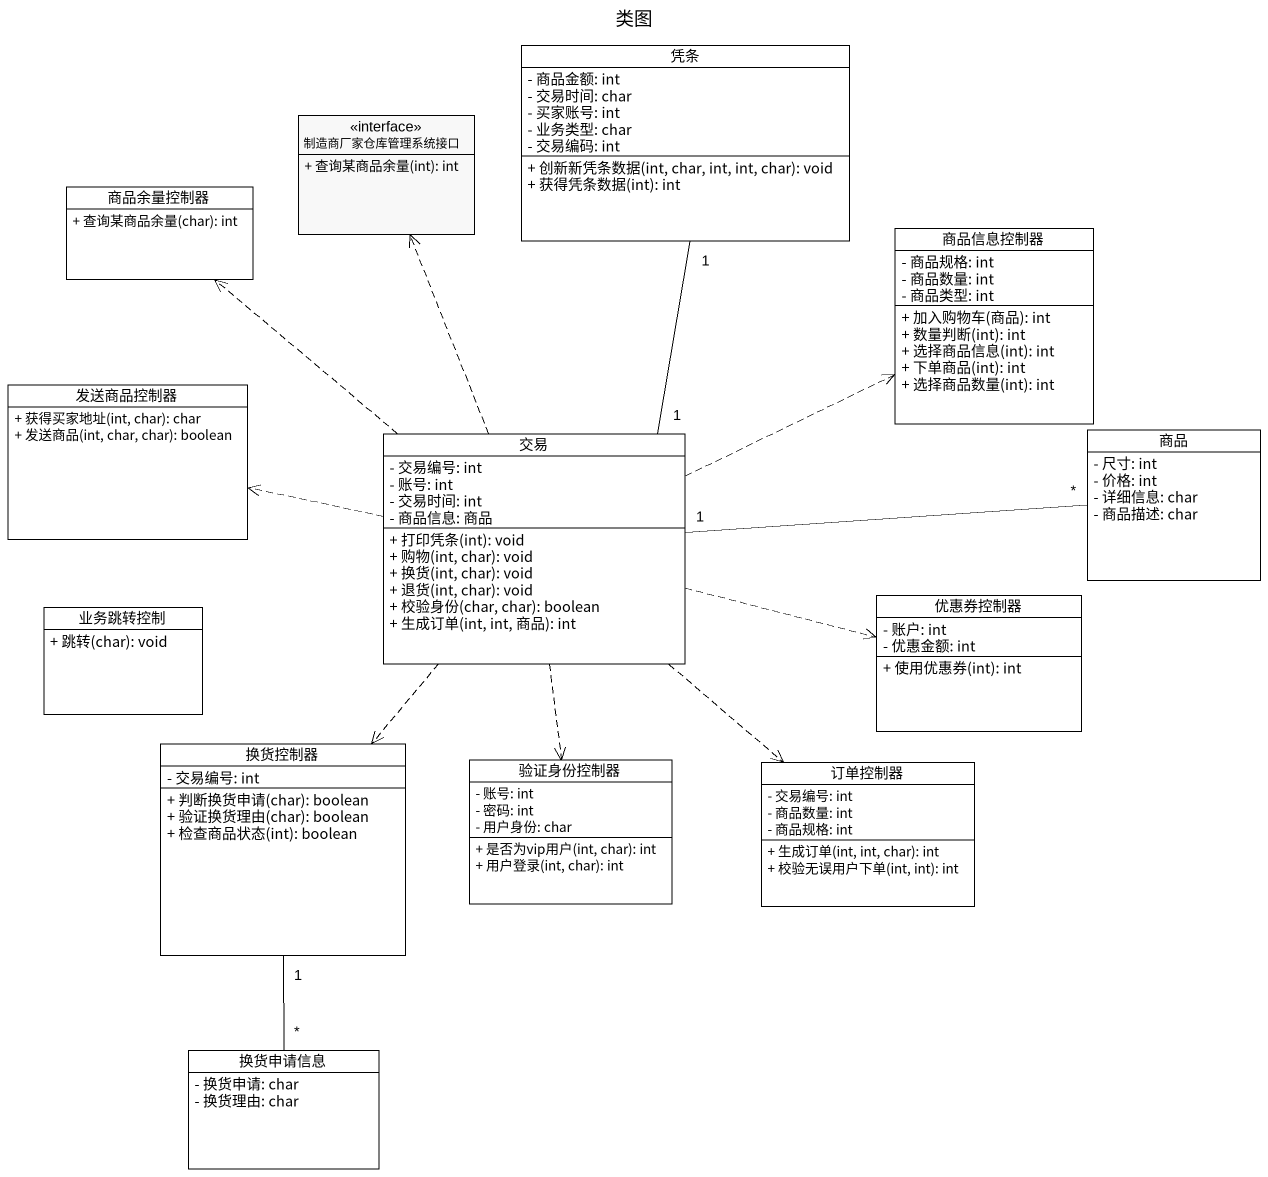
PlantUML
@startuml
title 类图
hide circle
hide empty members
skinparam classAttributeIconSize 0
class 凭条 {
  - 商品金额: int
  - 交易时间: char
  - 买家账号: int
  - 业务类型: char
  - 交易编码: int
  + 创新新凭条数据(int, char, int, int, char): void
  + 获得凭条数据(int): int
}
interface 制造商厂家仓库管理系统接口 #F8F8F8 {
  + 查询某商品余量(int): int
}
class 商品余量控制器 {
  + 查询某商品余量(char): int
}
class 商品信息控制器 {
  - 商品规格: int
  - 商品数量: int
  - 商品类型: int
  + 加入购物车(商品): int
  + 数量判断(int): int
  + 选择商品信息(int): int
  + 下单商品(int): int
  + 选择商品数量(int): int
}
class 发送商品控制器 {
  + 获得买家地址(int, char): char
  + 发送商品(int, char, char): boolean
}
class 交易 {
  - 交易编号: int
  - 账号: int
  - 交易时间: int
  - 商品信息: 商品
  + 打印凭条(int): void
  + 购物(int, char): void
  + 换货(int, char): void
  + 退货(int, char): void
  + 校验身份(char, char): boolean
  + 生成订单(int, int, 商品): int
}
class 商品 {
  - 尺寸: int
  - 价格: int
  - 详细信息: char
  - 商品描述: char
}
class 业务跳转控制 {
  + 跳转(char): void
}
class 优惠券控制器 {
  - 账户: int
  - 优惠金额: int
  + 使用优惠券(int): int
}
class 换货控制器 {
  - 交易编号: int
  + 判断换货申请(char): boolean
  + 验证换货理由(char): boolean
  + 检查商品状态(int): boolean
}
class 验证身份控制器 {
  - 账号: int
  - 密码: int
  - 用户身份: char
  + 是否为vip用户(int, char): int
  + 用户登录(int, char): int
}
class 订单控制器 {
  - 交易编号: int
  - 商品数量: int
  - 商品规格: int
  + 生成订单(int, int, char): int
  + 校验无误用户下单(int, int): int
}
class 换货申请信息 {
  - 换货申请: char
  - 换货理由: char
}
交易 "1" -up- "1" 凭条
交易 .up.> 制造商厂家仓库管理系统接口
交易 .up.> 商品余量控制器
交易 .right.> 商品信息控制器
交易 .left.> 发送商品控制器
交易 "1" -right- "*" 商品
交易 .right.> 优惠券控制器
交易 ..> 换货控制器
交易 ..> 验证身份控制器
交易 ..> 订单控制器
换货控制器 "1" -- "*" 换货申请信息
@enduml
